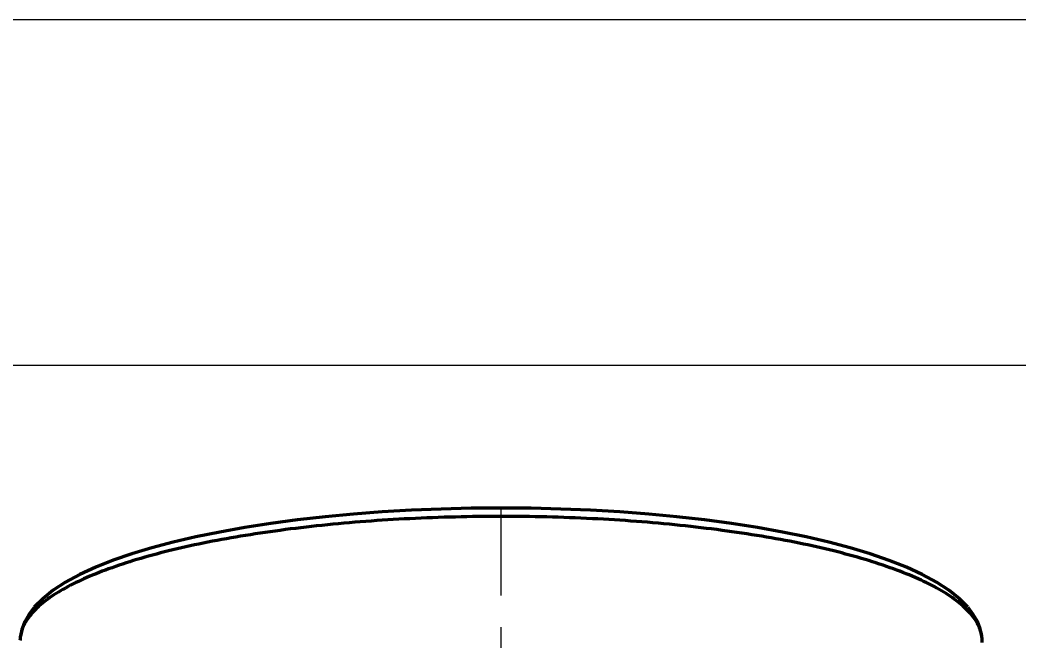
# Model space of a CAD drawing. Extents: x 40119 to 40713, y 15845 to 16265.
# Drawn here: x 40174.7 to 40229.7, y 16230.8 to 16265 of the extents above; entities that cross this region are included whole.
import ezdxf

# ---------------------------------------------------------------- set-up
doc = ezdxf.new("R2010")
doc.units = 0
doc.header["$LTSCALE"] = 7
doc.header["$MEASUREMENT"] = 0
doc.linetypes.add('CENTER', pattern=[2, 1.25, -0.25, 0.25, -0.25])
doc.layers.get('0').update_dxf_attribs({"color": 2, "linetype": 'CONTINUOUS'})
doc.layers.add('1', color=1, linetype='CENTER')
doc.layers.add('CL', color=1, linetype='CENTER')

# ---------------------------------------------------------------- blocks, each defined once
blk = doc.blocks.new('BORDER')
blk.add_line((1, 1), (0, 1))

msp = doc.modelspace()

# ---------------------------------------------------------------- linework, layer by layer
at = {"color": 4}
msp.add_line((40149.64928, 16246.01461), (40698.64928, 16246.01461), dxfattribs=at)
at = {"layer": '1', "color": 7, "linetype": 'Continuous', "lineweight": 70}
for points in [[(40201.21375, 16238.14448), (40199.56111, 16238.13044), (40197.91524, 16238.08877), (40196.28295, 16238.0202), (40194.67, 16237.92534), (40193.08303, 16237.80462), (40191.52638, 16237.65821), (40190.00478, 16237.48615), (40188.52492, 16237.2888), (40187.09161, 16237.06626), (40185.71452, 16236.81957), (40184.4035, 16236.55089), (40183.15846, 16236.26059), (40181.98321, 16235.94948), (40180.87875, 16235.61724), (40179.84766, 16235.26345), (40178.89301, 16234.88715), (40178.01521, 16234.48506), (40177.22983, 16234.06033), (40176.54351, 16233.6136), (40175.96535, 16233.15094), (40175.5014, 16232.68)], [(40226.92601, 16232.68007), (40226.46204, 16233.15101), (40225.88436, 16233.6133), (40225.19873, 16234.05968), (40224.41352, 16234.48443), (40223.53569, 16234.88662), (40222.58105, 16235.26299), (40221.54996, 16235.61685), (40220.44549, 16235.94913), (40219.27022, 16236.26029), (40218.02513, 16236.55063), (40216.71406, 16236.81936), (40215.33691, 16237.06608), (40213.90352, 16237.28866), (40212.42357, 16237.48604), (40210.90186, 16237.65813), (40209.34509, 16237.80457), (40207.758, 16237.9253), (40206.14492, 16238.02018), (40204.5125, 16238.08876), (40202.8665, 16238.13044), (40201.21373, 16238.14448)], [(40175.49319, 16232.67043), (40175.20175, 16232.28398), (40174.97998, 16231.88996), (40174.82527, 16231.49001), (40174.73376, 16231.08288)], [(40227.69366, 16231.08322), (40227.60212, 16231.49027), (40227.4474, 16231.89013), (40227.22566, 16232.28406), (40226.93428, 16232.67042)]]:
    msp.add_lwpolyline(points, dxfattribs=at)
for points, knots in [([(40201.21374, 16237.68002), (40199.53755, 16237.68002), (40196.24123, 16237.5997), (40192.18329, 16237.29702), (40189.07611, 16236.9308), (40186.8937, 16236.60584), (40184.84092, 16236.22941), (40182.93672, 16235.8048), (40181.1986, 16235.33481), (40179.64128, 16234.82493), (40178.27785, 16234.28047), (40177.27895, 16233.78554), (40176.59255, 16233.37055), (40176.02954, 16232.97865), (40175.54955, 16232.56273), (40175.17571, 16232.1174), (40174.96632, 16231.79273), (40174.8162, 16231.46035), (40174.73463, 16231.1419), (40174.71605, 16230.93464), (40174.71389, 16230.84333)], [0, 0, 0, 0, 0.144227965, 0.283587635, 0.349958961, 0.413401043, 0.473410297, 0.529498476, 0.581224594, 0.628279616, 0.670417317, 0.707454756, 0.724045727, 0.739384315, 0.766468965, 0.778352588, 0.78931498, 0.799607231, 0.809598978, 0.817447768, 0.817447768, 0.817447768, 0.817447768]), ([(40227.71358, 16230.74571), (40227.71434, 16230.77806), (40227.71434, 16230.8104), (40227.71358, 16230.84272), (40227.71145, 16230.93426), (40227.69288, 16231.14176), (40227.61126, 16231.46044), (40227.46114, 16231.79282), (40227.25176, 16232.11748), (40226.87792, 16232.56282), (40226.39794, 16232.97874), (40225.83492, 16233.37064), (40225.14853, 16233.78563), (40224.14963, 16234.28056), (40222.7862, 16234.82503), (40221.22889, 16235.3349), (40219.49076, 16235.8049), (40217.58656, 16236.22951), (40215.53378, 16236.60594), (40213.35138, 16236.9309), (40210.24419, 16237.29712), (40206.18625, 16237.5998), (40202.88993, 16237.68012), (40201.21373, 16237.68012)], [0.179754771, 0.179754771, 0.179754771, 0.179754771, 0.182532711, 0.182532711, 0.182532711, 0.190401586, 0.200393325, 0.21068555, 0.221647899, 0.233531472, 0.260616012, 0.275954547, 0.292545465, 0.329582808, 0.371720426, 0.418775381, 0.470501447, 0.526589587, 0.586598818, 0.650040895, 0.716412232, 0.85577195, 1, 1, 1, 1])]:
    msp.add_open_spline(points, degree=3, knots=knots, dxfattribs=at)
at = {"layer": 'CL'}
msp.add_line((40201.21372, 15897.32716), (40201.21372, 16238.14448), dxfattribs=at)

# ---------------------------------------------------------------- block references
at = {"xscale": 594, "yscale": 420, "zscale": 594}
msp.add_blockref('BORDER', (40118.64928, 15845.01461), dxfattribs=at)

doc.saveas('drawing.dxf')
